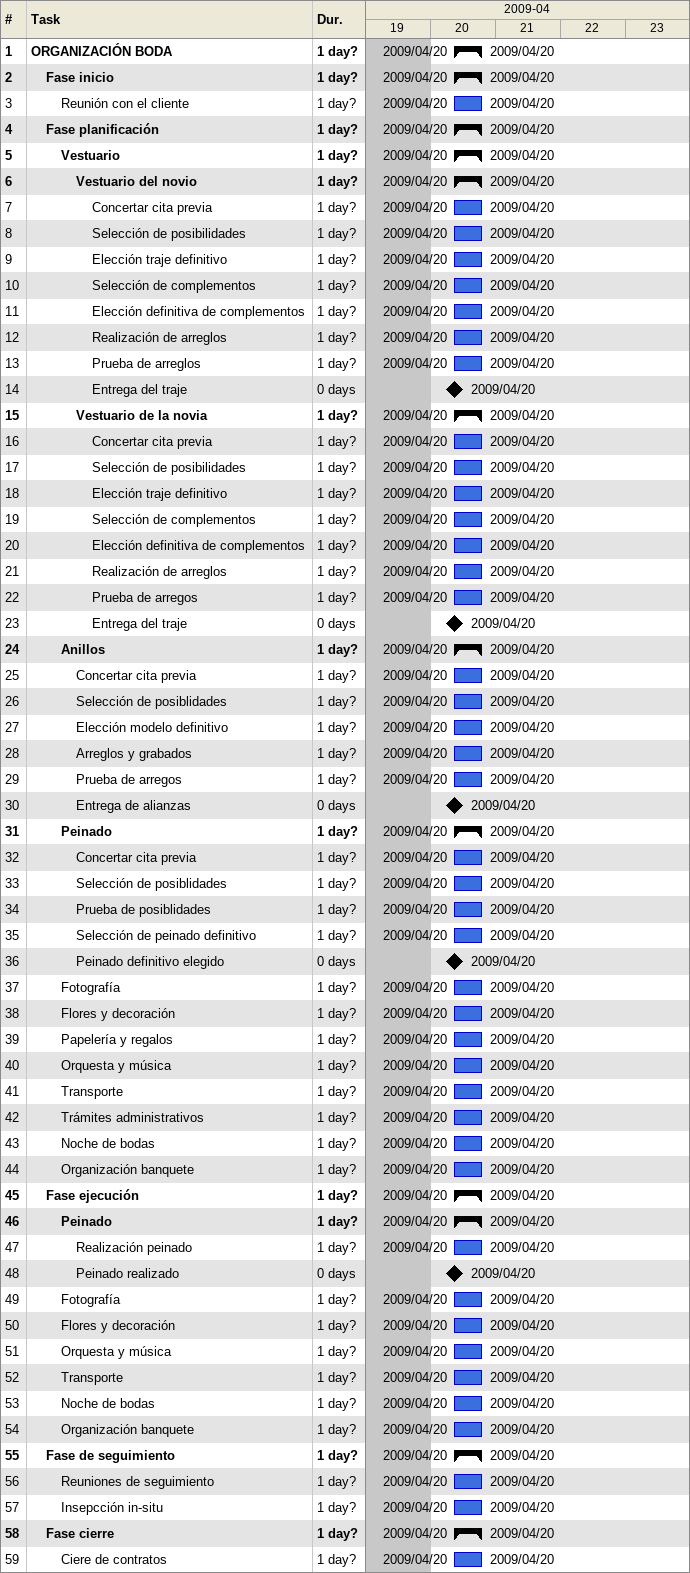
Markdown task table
| ID | Level | Task | Duration | Start | Finish |
|---|---|---|---|---|---|
| 1 | 1 | **ORGANIZACIÓN BODA** | 1d? | 2009-04-20 | 2009-04-20 |
| 2 | 2 | **Fase inicio** | 1d? | 2009-04-20 | 2009-04-20 |
| 3 | 3 | Reunión con el cliente | 1d? | 2009-04-20 | 2009-04-20 |
| 4 | 2 | **Fase planificación** | 1d? | 2009-04-20 | 2009-04-20 |
| 5 | 3 | **Vestuario** | 1d? | 2009-04-20 | 2009-04-20 |
| 6 | 4 | **Vestuario del novio** | 1d? | 2009-04-20 | 2009-04-20 |
| 7 | 5 | Concertar cita previa | 1d? | 2009-04-20 | 2009-04-20 |
| 8 | 5 | Selección de posibilidades | 1d? | 2009-04-20 | 2009-04-20 |
| 9 | 5 | Elección traje definitivo | 1d? | 2009-04-20 | 2009-04-20 |
| 10 | 5 | Selección de complementos | 1d? | 2009-04-20 | 2009-04-20 |
| 11 | 5 | Elección definitiva de complementos | 1d? | 2009-04-20 | 2009-04-20 |
| 12 | 5 | Realización de arreglos | 1d? | 2009-04-20 | 2009-04-20 |
| 13 | 5 | Prueba de arreglos | 1d? | 2009-04-20 | 2009-04-20 |
| 14 | 5 | Entrega del traje | 0d | 2009-04-20 | 2009-04-20 |
| 15 | 4 | **Vestuario de la novia** | 1d? | 2009-04-20 | 2009-04-20 |
| 16 | 5 | Concertar cita previa | 1d? | 2009-04-20 | 2009-04-20 |
| 17 | 5 | Selección de posibilidades | 1d? | 2009-04-20 | 2009-04-20 |
| 18 | 5 | Elección traje definitivo | 1d? | 2009-04-20 | 2009-04-20 |
| 19 | 5 | Selección de complementos | 1d? | 2009-04-20 | 2009-04-20 |
| 20 | 5 | Elección definitiva de complementos | 1d? | 2009-04-20 | 2009-04-20 |
| 21 | 5 | Realización de arreglos | 1d? | 2009-04-20 | 2009-04-20 |
| 22 | 5 | Prueba de arregos | 1d? | 2009-04-20 | 2009-04-20 |
| 23 | 5 | Entrega del traje | 0d | 2009-04-20 | 2009-04-20 |
| 24 | 3 | **Anillos** | 1d? | 2009-04-20 | 2009-04-20 |
| 25 | 4 | Concertar cita previa | 1d? | 2009-04-20 | 2009-04-20 |
| 26 | 4 | Selección de posiblidades | 1d? | 2009-04-20 | 2009-04-20 |
| 27 | 4 | Elección modelo definitivo | 1d? | 2009-04-20 | 2009-04-20 |
| 28 | 4 | Arreglos y grabados | 1d? | 2009-04-20 | 2009-04-20 |
| 29 | 4 | Prueba de arregos | 1d? | 2009-04-20 | 2009-04-20 |
| 30 | 4 | Entrega de alianzas | 0d | 2009-04-20 | 2009-04-20 |
| 31 | 3 | **Peinado** | 1d? | 2009-04-20 | 2009-04-20 |
| 32 | 4 | Concertar cita previa | 1d? | 2009-04-20 | 2009-04-20 |
| 33 | 4 | Selección de posiblidades | 1d? | 2009-04-20 | 2009-04-20 |
| 34 | 4 | Prueba de posiblidades | 1d? | 2009-04-20 | 2009-04-20 |
| 35 | 4 | Selección de peinado definitivo | 1d? | 2009-04-20 | 2009-04-20 |
| 36 | 4 | Peinado definitivo elegido | 0d | 2009-04-20 | 2009-04-20 |
| 37 | 3 | Fotografía | 1d? | 2009-04-20 | 2009-04-20 |
| 38 | 3 | Flores y decoración | 1d? | 2009-04-20 | 2009-04-20 |
| 39 | 3 | Papelería y regalos | 1d? | 2009-04-20 | 2009-04-20 |
| 40 | 3 | Orquesta y música | 1d? | 2009-04-20 | 2009-04-20 |
| 41 | 3 | Transporte | 1d? | 2009-04-20 | 2009-04-20 |
| 42 | 3 | Trámites administrativos | 1d? | 2009-04-20 | 2009-04-20 |
| 43 | 3 | Noche de bodas | 1d? | 2009-04-20 | 2009-04-20 |
| 44 | 3 | Organización banquete | 1d? | 2009-04-20 | 2009-04-20 |
| 45 | 2 | **Fase ejecución** | 1d? | 2009-04-20 | 2009-04-20 |
| 46 | 3 | **Peinado** | 1d? | 2009-04-20 | 2009-04-20 |
| 47 | 4 | Realización peinado | 1d? | 2009-04-20 | 2009-04-20 |
| 48 | 4 | Peinado realizado | 0d | 2009-04-20 | 2009-04-20 |
| 49 | 3 | Fotografía | 1d? | 2009-04-20 | 2009-04-20 |
| 50 | 3 | Flores y decoración | 1d? | 2009-04-20 | 2009-04-20 |
| 51 | 3 | Orquesta y música | 1d? | 2009-04-20 | 2009-04-20 |
| 52 | 3 | Transporte | 1d? | 2009-04-20 | 2009-04-20 |
| 53 | 3 | Noche de bodas | 1d? | 2009-04-20 | 2009-04-20 |
| 54 | 3 | Organización banquete | 1d? | 2009-04-20 | 2009-04-20 |
| 55 | 2 | **Fase de seguimiento** | 1d? | 2009-04-20 | 2009-04-20 |
| 56 | 3 | Reuniones de seguimiento | 1d? | 2009-04-20 | 2009-04-20 |
| 57 | 3 | Insepcción in-situ | 1d? | 2009-04-20 | 2009-04-20 |
| 58 | 2 | **Fase cierre** | 1d? | 2009-04-20 | 2009-04-20 |
| 59 | 3 | Ciere de contratos | 1d? | 2009-04-20 | 2009-04-20 |
